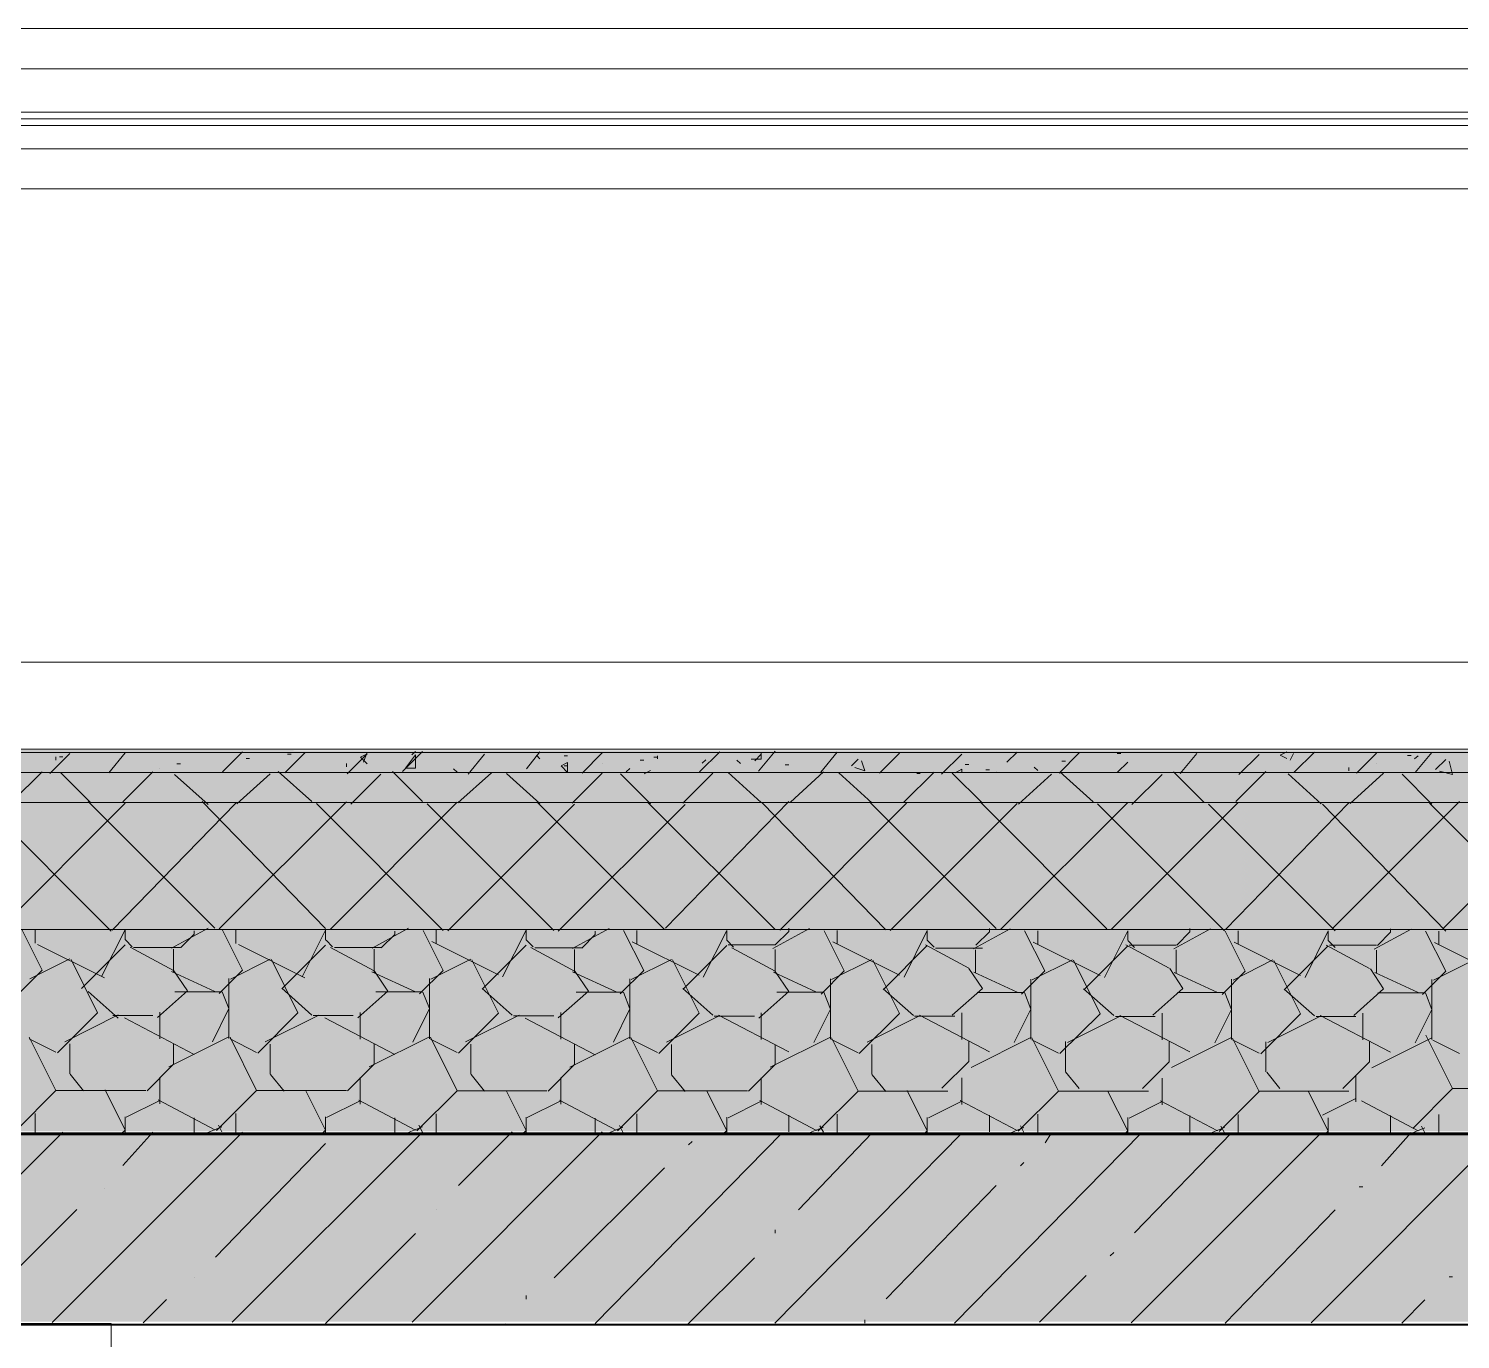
# Model space of a CAD drawing. Header units: millimetres. Extents: x -135211 to 49383, y -8033 to 228499.
# Drawn here: x -11950 to -10133, y 19101 to 20764 of the extents above; entities that cross this region are included whole.
import ezdxf

# ---------------------------------------------------------------- set-up
doc = ezdxf.new("R2010")
doc.units = ezdxf.units.MM
doc.layers.add('PDF _Геометрия', color=7, linetype='Continuous', true_color=0x1d1d1d)
doc.layers.add('PDF _Сплошная заливка', color=7, linetype='Continuous', true_color=0xffffff)

msp = doc.modelspace()

# ---------------------------------------------------------------- hatches: boundary and pattern name
at = {"layer": 'PDF _Сплошная заливка', "transparency": 33554559}
h = msp.add_hatch(color=256, dxfattribs=at)
h.paths.add_polyline_path([(-4971, 19881.6), (-5834.6, 19864.7), (-5834.6, 19843.5), (-5021.8, 19856.2), (-4755.1, 19856.2), (-4755.1, 19881.6)])
h.paths.add_polyline_path([(-263.8, 19932.4), (-263.8, 19953.9), (-752.3, 19953.9), (-1025.8, 19949.3), (-1284, 19945.1), (-1792, 19936.6), (-2050.2, 19932.4), (-2050.2, 19907), (-1792, 19911.3), (-1284, 19919.7), (-1025.8, 19923.9), (-517.8, 19932.4)])
h.paths.add_polyline_path([(-24290.7, 19898.6), (-24401.5, 19898.6), (-24401.5, 19877.4), (-24299.2, 19877.4), (-23969, 19864.7), (-23863.2, 19860.5), (-23533, 19847.8), (-23427.2, 19843.5), (-23097, 19830.8), (-22991.2, 19826.6), (-7646.3, 19822.4), (-7646.3, 19847.8), (-22991.2, 19852), (-23105.5, 19856.2)])
h = msp.add_hatch(color=256, dxfattribs=at)
h.paths.add_polyline_path([(-5021.8, 19856.2), (-5834.6, 19843.5), (-5834.6, 19801.2), (-4971, 19818.1), (-4755.1, 19818.1), (-4755.1, 19856.2)])
h.paths.add_polyline_path([(-263.8, 19894.3), (-263.8, 19928.5), (-750.4, 19928.5), (-1025.8, 19923.9), (-1284, 19919.7), (-1792, 19911.3), (-2050.2, 19907), (-2050.2, 19864.7), (-1377.1, 19877.4), (-1157, 19881.6), (-484, 19894.3)])
h.paths.add_polyline_path([(-24299.2, 19877.4), (-24401.5, 19877.4), (-24401.5, 19835.1), (-24290.7, 19835.1), (-23105.5, 19792.7), (-22991.2, 19788.5), (-7646.3, 19784.3), (-7646.3, 19822.4), (-22991.2, 19826.6), (-23097, 19830.8), (-23427.2, 19843.5), (-23533, 19847.8), (-23863.2, 19860.5), (-23969, 19864.7)])
h = msp.add_hatch(color=256, dxfattribs=at)
h.paths.add_polyline_path([(-4971, 19818.1), (-5834.6, 19801.2), (-5834.6, 19644.6), (-5021.8, 19657.3), (-4755.1, 19657.3), (-4755.1, 19818.1)])
h.paths.add_polyline_path([(-263.8, 19733.5), (-263.8, 19890.4), (-689, 19890.4), (-1157, 19881.6), (-1377.1, 19877.4), (-2050.2, 19864.7), (-2050.2, 19708.1), (-1792, 19712.3), (-1284, 19720.8), (-1025.8, 19725), (-517.8, 19733.5)])
h.paths.add_polyline_path([(-24290.7, 19835.1), (-24401.5, 19835.1), (-24401.5, 19674.2), (-24290.7, 19674.2), (-22987, 19627.6), (-7646.3, 19623.4), (-7646.3, 19784.3), (-22991.2, 19788.5), (-23105.5, 19792.7)])
h = msp.add_hatch(color=256, dxfattribs=at)
h.paths.add_polyline_path([(-5021.8, 19657.3), (-5834.6, 19644.6), (-5834.6, 19365.2), (-4755.1, 19365.2), (-4755.1, 19657.3)])
h.paths.add_polyline_path([(-263.8, 19365.2), (-263.8, 19729.5), (-754.4, 19729.5), (-1025.8, 19725), (-1284, 19720.8), (-1792, 19712.3), (-2050.2, 19708.1), (-2050.2, 19365.2)])
h.paths.add_polyline_path([(-24290.7, 19674.2), (-24401.5, 19674.2), (-24401.5, 19365.2), (-7646.3, 19365.2), (-7646.3, 19623.4), (-22987, 19627.6)])
h = msp.add_hatch(color=256, dxfattribs=at)
h.paths.add_polyline_path([(-77398.8, 19123.9), (-77398.8, 19364.2), (-103546, 19364.2), (-103546, 19123.9)])
h.paths.add_polyline_path([(146.8, 19123.9), (146.8, 19364.2), (-2304.2, 19364.2), (-2304.2, 19123.9)])
h.paths.add_polyline_path([(-4501.1, 19123.9), (-4501.1, 19364.2), (-25450.6, 19364.2), (-25450.6, 19123.9)])
h.paths.add_polyline_path([(-26102.5, 19123.9), (-26102.5, 19364.2), (-26352.2, 19364.2), (-26352.2, 19123.9)])

# ---------------------------------------------------------------- linework, layer by layer
at = {"layer": 'PDF _Геометрия', "color": 7, "lineweight": 9}
for points in [[(-7616, 20764.2), (-24430.7, 20764.2)], [(-7616, 20713.4), (-24430.7, 20713.4)], [(-7616, 20658.4), (-24430.7, 20658.4)], [(-24430.7, 20649.9), (-7616, 20649.9)], [(-24430.7, 20641.4), (-7616, 20641.4)], [(-24397.9, 19960.4), (-7651.1, 19960.4)], [(-24405.7, 19363.4), (-7642.4, 19363.4), (-7642.4, 19621.6), (-7642.4, 19782.5), (-7642.4, 19820.6), (-7642.4, 19846), (-7642.4, 19850.2), (-22987.5, 19850.2)], [(-17691.7, 15161.9), (-8844.4, 15161.9), (-8844.4, 19120.1), (-11841.3, 19120.1)], [(-12349.2, 19121.7), (-11845.1, 19121.7), (-11845.1, 15239.8), (-11845.1, 15841)], [(-11845.1, 19121.7), (-11845.1, 18541.8)]]:
    msp.add_lwpolyline(points, dxfattribs=at)
for points in [[(-24430.7, 20611.8), (-7616, 20611.8)], [(-24430.7, 20561), (-7616, 20561)]]:
    msp.add_lwpolyline(points, close=True, dxfattribs=at)
at = {"layer": 'PDF _Геометрия', "color": 7, "lineweight": 20}
msp.add_lwpolyline([(-22987.5, 19846), (-7642.4, 19846)], close=True, dxfattribs=at)
at = {"layer": 'PDF _Геометрия', "lineweight": 9}
for points in [[(-11923.1, 19819.1), (-11897.8, 19844.5)], [(-11915.3, 19840.5), (-11915.3, 19836.4)], [(-11911, 19840.4), (-11906.5, 19840.4)], [(-11848.4, 19820), (-11827.6, 19845.4)], [(-11703.8, 19821.5), (-11678.4, 19846.8)], [(-11624.8, 19820.1), (-11599.5, 19845.6)], [(-11621.5, 19843.9), (-11617, 19843.9)], [(-11545.9, 19818.8), (-11520.5, 19844.2), (-11528.7, 19840.1), (-11520.5, 19831.5)], [(-11525, 19833.6), (-11520.5, 19846.2)], [(-11475.7, 19821.7), (-11450.3, 19847.1)], [(-11463.6, 19843), (-11459.1, 19847.2)], [(-11392.3, 19818.4), (-11371.3, 19843.8)], [(-11362.6, 19845.7), (-11362.6, 19845.7)], [(-11318.3, 19825.4), (-11301.1, 19846.6)], [(-11305.6, 19842.4), (-11301.1, 19838.1)], [(-11270.5, 19841.7), (-11266, 19841.7)], [(-11247.6, 19819.9), (-11222.2, 19845.3)], [(-11156.5, 19839.9), (-11152, 19839.9)], [(-11152, 19837.7), (-11152, 19841.9)], [(-11098.5, 19821.4), (-11073, 19846.8)], [(-11033.1, 19837.5), (-11020.4, 19837.5), (-11020.4, 19846)], [(-11028.6, 19835.5), (-11020.4, 19844)], [(-11023.8, 19822.2), (-11002.8, 19847.6)], [(-10944.9, 19820.9), (-10923.9, 19846.3)], [(-10870.4, 19819.6), (-10844.9, 19845.1)], [(-10791.5, 19818.4), (-10765.9, 19843.8)], [(-10708.5, 19833.8), (-10695.7, 19846.5)], [(-10642.3, 19819.9), (-10616.8, 19845.3)], [(-10568.6, 19844.5), (-10564.1, 19844.5)], [(-10488.7, 19819.4), (-10467.6, 19844.8)], [(-10414.3, 19818.1), (-10388.6, 19843.5)], [(-10353.5, 19838.4), (-10361.8, 19842.6), (-10353.5, 19846.8)], [(-10349.3, 19836.3), (-10344.8, 19844.8)], [(-10344.1, 19820.9), (-10318.4, 19846.3)], [(-10265.1, 19819.6), (-10239.5, 19845)], [(-10200.1, 19842), (-10195.6, 19842)], [(-10191.4, 19837.7), (-10186.8, 19841.9)], [(-10190.4, 19820.4), (-10169.3, 19845.9)], [(-11970.8, 19783.6), (-11932.9, 19821.6)], [(-11783.7, 19825.4), (-11783.7, 19825.4)], [(-11761.9, 19831.5), (-11757.4, 19831.5)], [(-11674.1, 19838.2), (-11669.6, 19838.2)], [(-11590.7, 19783.8), (-11633.2, 19822)], [(-11546.8, 19827.7), (-11546.8, 19832)], [(-11450.3, 19783.6), (-11488.4, 19821.7)], [(-11410.9, 19825.2), (-11406.4, 19820.9)], [(-11270.5, 19829.1), (-11266, 19829.1)], [(-11222.2, 19832.6), (-11222.2, 19832.6)], [(-11191.6, 19821.3), (-11187.1, 19825.6)], [(-11174, 19836), (-11169.5, 19836)], [(-11169, 19818.9), (-11160.8, 19823.2)], [(-11095.1, 19832.4), (-11090.6, 19836.7)], [(-11081.8, 19834.3), (-11081.8, 19834.3)], [(-11051.2, 19836), (-11046.7, 19831.8)], [(-10989.8, 19830.4), (-10985.3, 19830.4)], [(-10905.8, 19829), (-10897.5, 19837.5)], [(-10901.5, 19826.9), (-10888.8, 19822.6), (-10893.3, 19835.4)], [(-10888.8, 19824.6), (-10888.8, 19824.6)], [(-10774.2, 19820.3), (-10765.9, 19824.6), (-10765.9, 19820.3)], [(-10761.7, 19830.6), (-10757.1, 19830.6)], [(-10735.3, 19824), (-10730.8, 19824)], [(-10722.1, 19821.6), (-10722.1, 19821.6)], [(-10673.9, 19827.3), (-10669.4, 19823)], [(-10599.2, 19783.5), (-10641.3, 19821.5)], [(-10638.8, 19835.1), (-10634.3, 19835.1)], [(-10568.1, 19820.8), (-10555.3, 19833.5)], [(-10418.3, 19783.8), (-10379.9, 19821.9)], [(-10274.6, 19822.5), (-10274.6, 19826.7)], [(-10239.5, 19832.4), (-10239.5, 19832.4)], [(-10164.6, 19824.4), (-10151.7, 19837.1)], [(-10159.6, 19822.4), (-10143, 19818.1), (-10147.5, 19835.1)], [(-11871.5, 19782.5), (-11909.4, 19820.6)], [(-11830.5, 19783.2), (-11792.5, 19821.4)], [(-11722.3, 19780.1), (-11764.8, 19818.2)], [(-11685.8, 19780.8), (-11643.3, 19818.9)], [(-11541, 19780.5), (-11502.9, 19818.6)], [(-11405.2, 19782.1), (-11362.6, 19820.2)], [(-11301.1, 19781.1), (-11343.8, 19819.3)], [(-11260.3, 19781.8), (-11222.2, 19819.9)], [(-11160.8, 19780.8), (-11198.9, 19818.9)], [(-11120, 19781.5), (-11081.8, 19819.6)], [(-11020.4, 19782.5), (-11062.3, 19820.5)], [(-10983.4, 19783.1), (-10941.4, 19821.3)], [(-10880, 19782.1), (-10922, 19820.2)], [(-10839.3, 19782.8), (-10801, 19820.9)], [(-10823.1, 19819.3), (-10818.6, 19819.3)], [(-10792.2, 19818.8), (-10792.2, 19818.8)], [(-10739.6, 19781.8), (-10777.9, 19819.9)], [(-10694, 19780.4), (-10651.9, 19818.5)], [(-10549.9, 19780.1), (-10511.5, 19818.2)], [(-10458.8, 19783.1), (-10497.2, 19821.2)], [(-10309.7, 19780.7), (-10351.9, 19818.9)], [(-10273, 19781.4), (-10230.7, 19819.5)], [(-10169.3, 19780.4), (-10207, 19818.5)], [(-11845.1, 19619.3), (-12006, 19780.1)], [(-11988.4, 19621), (-11827.6, 19781.8)], [(-11713.5, 19623), (-11874.5, 19783.9)], [(-11843.8, 19620.6), (-11687.2, 19781.5)], [(-11573.1, 19622.7), (-11729.8, 19783.6)], [(-11708, 19622.3), (-11546.8, 19783.2)], [(-11424, 19620.3), (-11584.6, 19781.2)], [(-11567.1, 19622), (-11406.4, 19782.8)], [(-11283.6, 19620), (-11444.4, 19780.9)], [(-11418.1, 19619.5), (-11257.3, 19780.4)], [(-11143.2, 19621.6), (-11304.2, 19782.5)], [(-11277.9, 19619.2), (-11116.9, 19780.1)], [(-11002.8, 19621.3), (-11164, 19782.2)], [(-11142, 19623), (-10985.3, 19783.8)], [(-10862.4, 19621), (-11019.3, 19781.9)], [(-10996.8, 19620.6), (-10836.1, 19781.5)], [(-10722.1, 19622.6), (-10882.9, 19783.5)], [(-10856.6, 19620.2), (-10695.7, 19781.1)], [(-10581.7, 19622.3), (-10742.7, 19783.2)], [(-10716.4, 19621.9), (-10555.3, 19782.7)], [(-10432.5, 19619.9), (-10593.7, 19780.8)], [(-10576.2, 19621.6), (-10415, 19782.4)], [(-10292.1, 19619.6), (-10452.7, 19780.4)], [(-10431.4, 19621.3), (-10274.6, 19782.1)], [(-10151.7, 19619.3), (-10308, 19780.2)], [(-10295, 19622.9), (-10134.2, 19783.7)], [(-10011.4, 19620.9), (-10172.3, 19781.7)], [(-10154.8, 19622.5), (-9993.8, 19783.4)], [(-11768.5, 19597.8), (-11722.3, 19623.2)], [(-11514.2, 19597.6), (-11467.8, 19623)], [(-11259.8, 19597.4), (-11213.4, 19622.7)], [(-11005.5, 19597.1), (-10959, 19622.6)], [(-11002.5, 19601.8), (-10985.3, 19618.7), (-10985.3, 19623)], [(-10751.1, 19596.9), (-10704.5, 19622.3)], [(-10748.1, 19601.6), (-10730.8, 19618.5), (-10730.8, 19622.7)], [(-10496.8, 19596.8), (-10450.1, 19622.1)], [(-10492.9, 19601.4), (-10476.4, 19618.4), (-10476.4, 19622.6)], [(-10242.4, 19596.6), (-10195.6, 19621.9)], [(-10238.5, 19601.2), (-10221.9, 19618.1), (-10221.9, 19622.4)], [(-11962.6, 19540.3), (-11932.9, 19569.9), (-11958.2, 19620.7)], [(-11941.6, 19603.9), (-11941.6, 19620.8)], [(-11827.6, 19608.3), (-11827.6, 19621), (-11857.4, 19561.7)], [(-11818.8, 19599.6), (-11827, 19608.1)], [(-11757, 19598.4), (-11739.8, 19615.3), (-11739.8, 19619.5)], [(-11708.2, 19540.1), (-11678.4, 19569.7), (-11703.8, 19620.5)], [(-11687.2, 19603.7), (-11687.2, 19620.6)], [(-11573.1, 19608), (-11573.1, 19620.7), (-11603, 19561.5)], [(-11564.4, 19599.4), (-11572.6, 19607.9)], [(-11502.6, 19598.2), (-11485.4, 19615.1), (-11485.4, 19619.3)], [(-11453.9, 19539.9), (-11424, 19569.5), (-11449.4, 19620.3)], [(-11353.8, 19563.8), (-11438.3, 19606.1)], [(-11432.8, 19603.5), (-11432.8, 19620.4)], [(-11318.7, 19607.9), (-11318.7, 19620.5), (-11348.6, 19561.3)], [(-11309.9, 19599.3), (-11318.1, 19607.7)], [(-11248.2, 19597.9), (-11230.9, 19614.9), (-11230.9, 19619.1)], [(-11199.5, 19539.6), (-11169.5, 19569.3), (-11195, 19620.1)], [(-11099.3, 19563.6), (-11184, 19605.9)], [(-11178.3, 19603.3), (-11178.3, 19620.2)], [(-11064.2, 19607.6), (-11064.2, 19620.3), (-11094.2, 19561.1)], [(-11055.5, 19599.1), (-11063.7, 19607.5)], [(-10944.3, 19539.4), (-10915.1, 19569.1), (-10940.6, 19619.9)], [(-10844.9, 19563.4), (-10929.7, 19605.7)], [(-10923.9, 19603.1), (-10923.9, 19620)], [(-10809.8, 19607.5), (-10809.8, 19620.1), (-10839.1, 19560.9)], [(-10801, 19598.8), (-10809.3, 19607.3)], [(-10690, 19539.3), (-10660.6, 19568.9), (-10686.2, 19619.7)], [(-10590.4, 19563.2), (-10675.4, 19605.5)], [(-10669.4, 19602.8), (-10669.4, 19619.8)], [(-10555.3, 19607.3), (-10555.3, 19619.9), (-10584.7, 19560.7)], [(-10546.6, 19598.6), (-10554.8, 19607.1)], [(-10435.6, 19539.1), (-10406.2, 19568.7), (-10431.8, 19619.4)], [(-10336, 19563), (-10420.4, 19605.3)], [(-10415, 19602.7), (-10415, 19619.6)], [(-10300.9, 19607), (-10300.9, 19619.7), (-10330.3, 19560.4)], [(-10292.1, 19598.4), (-10300.4, 19606.9)], [(-10181.2, 19538.8), (-10151.7, 19568.5), (-10177.4, 19619.3)], [(-10081.5, 19562.8), (-10166.2, 19605.1)], [(-10160.5, 19602.5), (-10160.5, 19619.4)], [(-11853.9, 19560.2), (-11938.8, 19602.5)], [(-11882.7, 19546.7), (-11827.6, 19601.8)], [(-11766.2, 19569.2), (-11821.3, 19598.8)], [(-11817, 19598.6), (-11757.4, 19598.6)], [(-11766.2, 19566.9), (-11766.2, 19596.5)], [(-11599.5, 19560), (-11683.8, 19602.3)], [(-11628.4, 19546.6), (-11573.1, 19601.6)], [(-11511.7, 19568.9), (-11567, 19598.6)], [(-11561.9, 19598.5), (-11502.9, 19598.5)], [(-11511.7, 19566.7), (-11511.7, 19596.3)], [(-11374, 19546.3), (-11318.7, 19601.4)], [(-11257.3, 19568.7), (-11312.6, 19598.4)], [(-11307.6, 19598.3), (-11248.5, 19598.3)], [(-11257.3, 19566.5), (-11257.3, 19596.1)], [(-11118.9, 19546.1), (-11064.2, 19601.2)], [(-11062.1, 19602.1), (-11002.8, 19602.1)], [(-11002.8, 19568.6), (-11057.6, 19598.2)], [(-11002.8, 19566.3), (-11002.8, 19595.9)], [(-10864.6, 19545.9), (-10809.8, 19600.9)], [(-10757.1, 19572.4), (-10812, 19602)], [(-10799, 19597.8), (-10739.6, 19597.8)], [(-10748.4, 19566.1), (-10748.4, 19595.7)], [(-10610.3, 19545.7), (-10555.3, 19600.7)], [(-10502.7, 19572.2), (-10557.7, 19601.8)], [(-10553.4, 19601.7), (-10493.9, 19601.7)], [(-10493.9, 19565.8), (-10493.9, 19595.5)], [(-10355.9, 19545.5), (-10300.9, 19600.5)], [(-10248.3, 19572), (-10303.3, 19601.6)], [(-10299.1, 19601.4), (-10239.5, 19601.4)], [(-10239.5, 19565.6), (-10239.5, 19595.3)], [(-11948.4, 19558.6), (-11897.8, 19584)], [(-11913.3, 19464.9), (-11862.7, 19515.7), (-11896.2, 19583.4)], [(-11786.6, 19509.6), (-11748.6, 19543.5), (-11765.8, 19568.8)], [(-11713.5, 19542.6), (-11768.7, 19568)], [(-11694, 19558.4), (-11643.3, 19583.8)], [(-11659, 19464.7), (-11608.2, 19515.5), (-11641.8, 19583.2)], [(-11532.2, 19509.4), (-11494.2, 19543.2), (-11511.3, 19568.7)], [(-11459.1, 19542.4), (-11514.3, 19567.8)], [(-11439.7, 19558.2), (-11388.9, 19583.6)], [(-11404.6, 19464.5), (-11353.8, 19515.3), (-11387.4, 19583)], [(-11277.9, 19509.2), (-11239.7, 19543.1), (-11256.9, 19568.5)], [(-11204.6, 19542.2), (-11260, 19567.6)], [(-11185.4, 19558), (-11134.4, 19583.4)], [(-11150.3, 19464.3), (-11099.3, 19515.1), (-11133, 19582.8)], [(-11023.5, 19509), (-10985.3, 19542.8), (-11002.5, 19568.3)], [(-10950.2, 19542), (-11004.9, 19567.3)], [(-10931, 19557.8), (-10880, 19583.2)], [(-10895.9, 19464), (-10844.9, 19514.9), (-10878.7, 19582.6)], [(-10777.9, 19512.9), (-10739.6, 19546.7), (-10756.9, 19572.1)], [(-10695.7, 19541.8), (-10750.6, 19567.2)], [(-10676.7, 19557.6), (-10625.5, 19582.9)], [(-10641.6, 19463.9), (-10590.4, 19514.6), (-10624.3, 19582.4)], [(-10523.5, 19512.6), (-10485.2, 19546.5), (-10501.7, 19571.9)], [(-10421.6, 19557.3), (-10371.1, 19582.7)], [(-10386.5, 19463.6), (-10336, 19514.4), (-10369.9, 19582.2)], [(-10268.4, 19512.4), (-10230.7, 19546.3), (-10247.3, 19571.7)], [(-10167.2, 19557.1), (-10116.6, 19582.5)], [(-11696, 19483.1), (-11696, 19559.3)], [(-11441.5, 19482.9), (-11441.5, 19559.1)], [(-11187.1, 19482.6), (-11187.1, 19558.8)], [(-10932.6, 19482.4), (-10932.6, 19558.6)], [(-10678.2, 19482.2), (-10678.2, 19558.4)], [(-10441.3, 19541.6), (-10496.3, 19567)], [(-10423.7, 19482), (-10423.7, 19558.2)], [(-10186.8, 19541.4), (-10241.9, 19566.7)], [(-10169.3, 19481.8), (-10169.3, 19558)], [(-11836.4, 19509.1), (-11874.3, 19542.9)], [(-11764.4, 19542.5), (-11704.7, 19542.5)], [(-11716.8, 19478.8), (-11696, 19521.2), (-11704.2, 19542.4)], [(-11590.7, 19512.9), (-11628.7, 19546.8)], [(-11509.3, 19542.2), (-11450.3, 19542.2)], [(-11462.4, 19478.6), (-11441.5, 19521), (-11449.7, 19542.1)], [(-11336.2, 19512.8), (-11374.4, 19546.6)], [(-11255, 19542), (-11195.9, 19542)], [(-11208, 19478.4), (-11187.1, 19520.7), (-11195.3, 19541.9)], [(-11081.8, 19512.6), (-11120, 19546.4)], [(-11000.7, 19541.8), (-10941.4, 19541.8)], [(-10953.6, 19478.2), (-10932.6, 19520.5), (-10940.9, 19541.7)], [(-10827.3, 19512.3), (-10865.6, 19546.2)], [(-10746.3, 19541.6), (-10687, 19541.6)], [(-10699.2, 19478), (-10678.2, 19520.3), (-10686.4, 19541.5)], [(-10572.9, 19512.1), (-10611.3, 19546)], [(-10492, 19541.4), (-10432.5, 19541.4)], [(-10444.8, 19477.8), (-10423.7, 19520.1), (-10432, 19541.3)], [(-10318.4, 19511.9), (-10356.9, 19545.7)], [(-10237.7, 19541.2), (-10178.1, 19541.2)], [(-10190.4, 19477.6), (-10169.3, 19519.9), (-10177.6, 19541.1)], [(-11904.1, 19479.1), (-11836.4, 19513)], [(-11783.7, 19482.5), (-11783.7, 19516.4)], [(-11649.8, 19478.9), (-11581.9, 19512.8)], [(-11529.3, 19482.3), (-11529.3, 19516.2)], [(-11395.5, 19478.7), (-11327.5, 19512.6)], [(-11274.8, 19482.1), (-11274.8, 19516)], [(-10985.3, 19466.4), (-11074.5, 19512.9)], [(-11020.4, 19481.9), (-11020.4, 19515.7)], [(-10730.8, 19466.1), (-10819.5, 19512.7)], [(-10765.9, 19481.7), (-10765.9, 19515.6)], [(-10511.5, 19481.5), (-10511.5, 19515.3)], [(-10257, 19481.3), (-10257, 19515.1)], [(-11843.1, 19512.3), (-11792.5, 19512.3)], [(-11739.8, 19462.9), (-11828.5, 19509.5)], [(-11588.8, 19512.1), (-11538, 19512.1)], [(-11485.4, 19462.7), (-11574.3, 19509.3)], [(-11334.5, 19511.9), (-11283.6, 19511.9)], [(-11230.9, 19462.5), (-11320, 19509)], [(-11140.5, 19478.5), (-11073, 19512.4)], [(-11080.1, 19511.6), (-11029.1, 19511.6)], [(-10886.1, 19478.3), (-10818.6, 19512.2)], [(-10825.8, 19511.4), (-10774.7, 19511.4)], [(-10631.8, 19478.1), (-10564.1, 19512)], [(-10570.7, 19511.2), (-10520.3, 19511.2)], [(-10476.4, 19466), (-10565.2, 19512.5)], [(-10377.5, 19477.9), (-10309.7, 19511.8)], [(-10316.3, 19511), (-10265.8, 19511)], [(-10221.9, 19465.7), (-10311, 19512.3)], [(-11965.9, 19366.4), (-11915.3, 19417.3), (-11949.5, 19485)], [(-11915.3, 19465.8), (-11949.5, 19482.7)], [(-11897.8, 19438.1), (-11897.8, 19476.2)], [(-11772, 19447.2), (-11696, 19485.3)], [(-11711.6, 19366.2), (-11660.9, 19417), (-11694.4, 19484.8)], [(-11660.9, 19465.5), (-11694.4, 19482.5)], [(-11517.7, 19447), (-11441.5, 19485.1)], [(-11457.2, 19366), (-11406.4, 19416.8), (-11440.1, 19484.6)], [(-11406.4, 19465.4), (-11440.1, 19482.3)], [(-11263.4, 19446.8), (-11187.1, 19484.9)], [(-11202.9, 19365.8), (-11152, 19416.6), (-11185.7, 19484.3)], [(-11152, 19465.2), (-11185.7, 19482.1)], [(-11009.1, 19446.6), (-10932.6, 19484.7)], [(-10948.6, 19365.6), (-10897.5, 19416.4), (-10931.3, 19484.1)], [(-10897.5, 19464.9), (-10931.3, 19481.9)], [(-10791, 19420), (-10757.1, 19453.9), (-10757.1, 19479.3)], [(-10754.1, 19446.4), (-10678.2, 19484.5)], [(-10694.2, 19365.4), (-10643.1, 19416.2), (-10676.9, 19483.9)], [(-10643.1, 19464.7), (-10676.9, 19481.6)], [(-10634.3, 19441.1), (-10634.3, 19479.2)], [(-10536.6, 19419.8), (-10502.7, 19453.6), (-10502.7, 19479.1)], [(-10499.8, 19446.2), (-10423.7, 19484.3)], [(-10439.1, 19365.2), (-10388.6, 19416), (-10422.5, 19483.7)], [(-10388.6, 19464.5), (-10422.5, 19481.4)], [(-10379.9, 19440.9), (-10379.9, 19479)], [(-10282.2, 19419.6), (-10248.3, 19453.5), (-10248.3, 19478.8)], [(-10245.5, 19446), (-10169.3, 19484.1)], [(-10193.6, 19369), (-10143, 19419.8), (-10176.9, 19487.5)], [(-10134.2, 19464.3), (-10168.2, 19481.2)], [(-11799.7, 19416.7), (-11766.2, 19450.6), (-11766.2, 19476.1)], [(-11643.3, 19437.9), (-11643.3, 19476)], [(-11545.3, 19416.6), (-11511.7, 19450.5), (-11511.7, 19475.8)], [(-11388.9, 19437.7), (-11388.9, 19475.8)], [(-11290.9, 19416.3), (-11257.3, 19450.2), (-11257.3, 19475.6)], [(-11134.4, 19437.5), (-11134.4, 19475.6)], [(-11036.6, 19416.2), (-11002.8, 19450), (-11002.8, 19475.4)], [(-10880, 19437.3), (-10880, 19475.4)], [(-10616.8, 19419.7), (-10634.1, 19440.8)], [(-10362.3, 19419.5), (-10378.9, 19440.6)], [(-11880.2, 19416.7), (-11897.3, 19437.8)], [(-11783.7, 19400.1), (-11783.7, 19434)], [(-11625.8, 19416.5), (-11642.9, 19437.6)], [(-11529.3, 19399.9), (-11529.3, 19433.8)], [(-11371.3, 19416.2), (-11388.5, 19437.4)], [(-11274.8, 19399.7), (-11274.8, 19433.5)], [(-11116.9, 19416), (-11134.1, 19437.2)], [(-11020.4, 19399.5), (-11020.4, 19433.4)], [(-10862.4, 19415.8), (-10879.7, 19437)], [(-10765.9, 19399.3), (-10765.9, 19433.2)], [(-10511.5, 19399.1), (-10511.5, 19433)], [(-10265.8, 19402.9), (-10265.8, 19436.8)], [(-11915.2, 19417.3), (-11801.3, 19417.3)], [(-11832, 19362.7), (-11827.6, 19367), (-11852.9, 19417.8)], [(-11826.2, 19383.2), (-11783.7, 19404.4)], [(-11713.5, 19367.1), (-11785.8, 19405.2)], [(-11661, 19417.1), (-11546.8, 19417.1)], [(-11577.6, 19362.5), (-11573.1, 19366.8), (-11598.5, 19417.5)], [(-11571.8, 19383), (-11529.3, 19404.1)], [(-11459.1, 19366.9), (-11530.8, 19405)], [(-11406.8, 19416.9), (-11292.4, 19416.9)], [(-11323.2, 19362.3), (-11318.7, 19366.6), (-11344.1, 19417.3)], [(-11317.5, 19382.7), (-11274.8, 19403.9)], [(-11204.6, 19366.7), (-11276.5, 19404.8)], [(-11151.8, 19416.7), (-11037.9, 19416.7)], [(-11068.7, 19362.1), (-11064.2, 19366.3), (-11089.7, 19417.1)], [(-11062.3, 19382.5), (-11020.4, 19403.8)], [(-10950.2, 19366.5), (-11022.2, 19404.6)], [(-10897.6, 19416.5), (-10783.5, 19416.5)], [(-10814.3, 19361.9), (-10809.8, 19366.1), (-10835.3, 19417)], [(-10808, 19382.4), (-10765.9, 19403.6)], [(-10695.7, 19366.3), (-10767.9, 19404.4)], [(-10643.4, 19416.3), (-10529, 19416.3)], [(-10559.9, 19361.7), (-10555.3, 19365.9), (-10580.9, 19416.7)], [(-10441.3, 19366), (-10513.6, 19404.1)], [(-10389.2, 19416.1), (-10274.6, 19416.1)], [(-10305.4, 19361.5), (-10300.9, 19365.7), (-10326.5, 19416.6)], [(-10308, 19386), (-10265.8, 19407.2)], [(-10186.8, 19365.8), (-10258.5, 19403.9)], [(-10143, 19419.9), (-10028.9, 19419.9)], [(-11941.6, 19362.6), (-11941.6, 19388)], [(-11687.2, 19362.4), (-11687.2, 19387.8)], [(-11432.8, 19362.2), (-11432.8, 19387.6)], [(-11178.3, 19362), (-11178.3, 19387.4)], [(-10985.3, 19364.8), (-10985.3, 19385.9)], [(-10923.9, 19361.8), (-10923.9, 19387.2)], [(-10730.8, 19364.6), (-10730.8, 19385.7)], [(-10669.4, 19361.6), (-10669.4, 19387)], [(-10553.6, 19382.2), (-10511.5, 19403.3)], [(-10476.4, 19364.3), (-10476.4, 19385.5)], [(-10415, 19361.4), (-10415, 19386.8)], [(-10160.5, 19361.1), (-10160.5, 19386.6)], [(-11827.6, 19362.7), (-11827.6, 19383.9)], [(-11739.8, 19361.3), (-11739.8, 19382.5)], [(-11725.6, 19362.7), (-11704.7, 19371.2)], [(-11704.7, 19364.7), (-11709.2, 19373.1)], [(-11691.6, 19123.2), (-11450.3, 19364.4), (-11454.8, 19373)], [(-11573.1, 19362.5), (-11573.1, 19383.7)], [(-11485.4, 19361.1), (-11485.4, 19382.3)], [(-11471.2, 19362.5), (-11450.3, 19370.9)], [(-11318.7, 19362.3), (-11318.7, 19383.5)], [(-11230.9, 19360.9), (-11230.9, 19382)], [(-11216.8, 19362.3), (-11195.9, 19370.7)], [(-11195.9, 19364.2), (-11200.3, 19372.7)], [(-11064.2, 19362.1), (-11064.2, 19383.3)], [(-10962.4, 19362), (-10941.4, 19370.5)], [(-10941.4, 19364.1), (-10945.9, 19372.5)], [(-10809.8, 19361.9), (-10809.8, 19383.1)], [(-10708, 19361.8), (-10687, 19370.3)], [(-10687, 19363.9), (-10691.5, 19372.3)], [(-10555.3, 19361.7), (-10555.3, 19382.9)], [(-10453.6, 19361.7), (-10432.5, 19370.1)], [(-10432.5, 19363.6), (-10437, 19372.1)], [(-10300.9, 19361.5), (-10300.9, 19382.6)], [(-10221.9, 19364.1), (-10221.9, 19385.3)], [(-10199.2, 19361.5), (-10178.1, 19369.9)], [(-10178.1, 19363.4), (-10182.6, 19371.9)], [(-12147.7, 19122.7), (-11906.5, 19364.1)], [(-11920, 19122.9), (-11678.4, 19364.3)], [(-11830.5, 19321.8), (-11792.5, 19364.1)], [(-11739.8, 19361.3), (-11739.8, 19361.3)], [(-11712.7, 19205.9), (-11573.1, 19349.9)], [(-11485.4, 19361.1), (-11485.4, 19361.1)], [(-11463.2, 19123.4), (-11222.2, 19364.7)], [(-11404.3, 19296.8), (-11336.2, 19364.6)], [(-11231, 19121.6), (-10994, 19362.9)], [(-11230.9, 19360.9), (-11230.9, 19360.9)], [(-11112.6, 19348.2), (-11108.1, 19352.4)], [(-11003.3, 19121.9), (-10765.9, 19363.1)], [(-10985.3, 19364.8), (-10985.3, 19364.8)], [(-10973, 19265.6), (-10880, 19363.1)], [(-10774.9, 19122.1), (-10537.8, 19363.4)], [(-10730.8, 19364.6), (-10730.8, 19364.6)], [(-10660.1, 19350.6), (-10651.9, 19363.3)], [(-10550.9, 19122.3), (-10309.7, 19363.6)], [(-10546.5, 19236.5), (-10423.7, 19363.5)], [(-10476.4, 19364.3), (-10476.4, 19364.3)], [(-10322.5, 19122.5), (-10081.5, 19363.8)], [(-10233.3, 19321.4), (-10195.6, 19363.7)], [(-10221.9, 19364.1), (-10221.9, 19364.1)], [(-11283.2, 19179.4), (-11143.2, 19319.1)], [(-10691.5, 19321.5), (-10687, 19325.8)], [(-10861.8, 19152.7), (-10722.1, 19296.7)], [(-10261.6, 19295), (-10257, 19295)], [(-11853.9, 19293.4), (-11853.9, 19293.4)], [(-12032.6, 19122.4), (-11889, 19266.4)], [(-11432.8, 19266.8), (-11432.8, 19266.8)], [(-10431.6, 19122), (-10292.1, 19265.9)], [(-11002.8, 19236.1), (-11002.8, 19240.3)], [(-11573.4, 19121.4), (-11459.1, 19235.7)], [(-11113.8, 19120.2), (-11029.1, 19204.9)], [(-10577.4, 19207.3), (-10572.9, 19211.5)], [(-11739.8, 19179.3), (-11739.8, 19179.3)], [(-10667.4, 19123.2), (-10608, 19182.5)], [(-10147.5, 19180.8), (-10143, 19180.8)], [(-11804.7, 19122.5), (-11774.9, 19152.2)], [(-11318.7, 19152.6), (-11318.7, 19156.9)], [(-10207.5, 19122.1), (-10178.1, 19151.8)], [(-11345, 19121.5), (-11345, 19121.5)], [(-10888.8, 19121.9), (-10888.8, 19126.2)]]:
    msp.add_lwpolyline(points, dxfattribs=at)
for points in [[(-11459.1, 19826), (-11471.8, 19826), (-11459.1, 19843)], [(-11266, 19833.3), (-11266, 19820.6), (-11274.3, 19829.1)]]:
    msp.add_lwpolyline(points, close=True, dxfattribs=at)
at = {"layer": 'PDF _Геометрия', "color": 7, "lineweight": 20}
for points in [[(-7642.4, 19820.6), (-22987.5, 19820.6)], [(-7642.4, 19782.5), (-22987.5, 19782.5)], [(-7642.4, 19621.6), (-22983.7, 19621.6)]]:
    msp.add_lwpolyline(points, dxfattribs=at)
at = {"layer": 'PDF _Геометрия', "color": 7, "lineweight": 40}
msp.add_lwpolyline([(-25443, 19120.1), (-4492.5, 19120.1), (-4492.5, 19361.4), (-25443, 19361.4)], dxfattribs=at)

doc.saveas('drawing.dxf')
